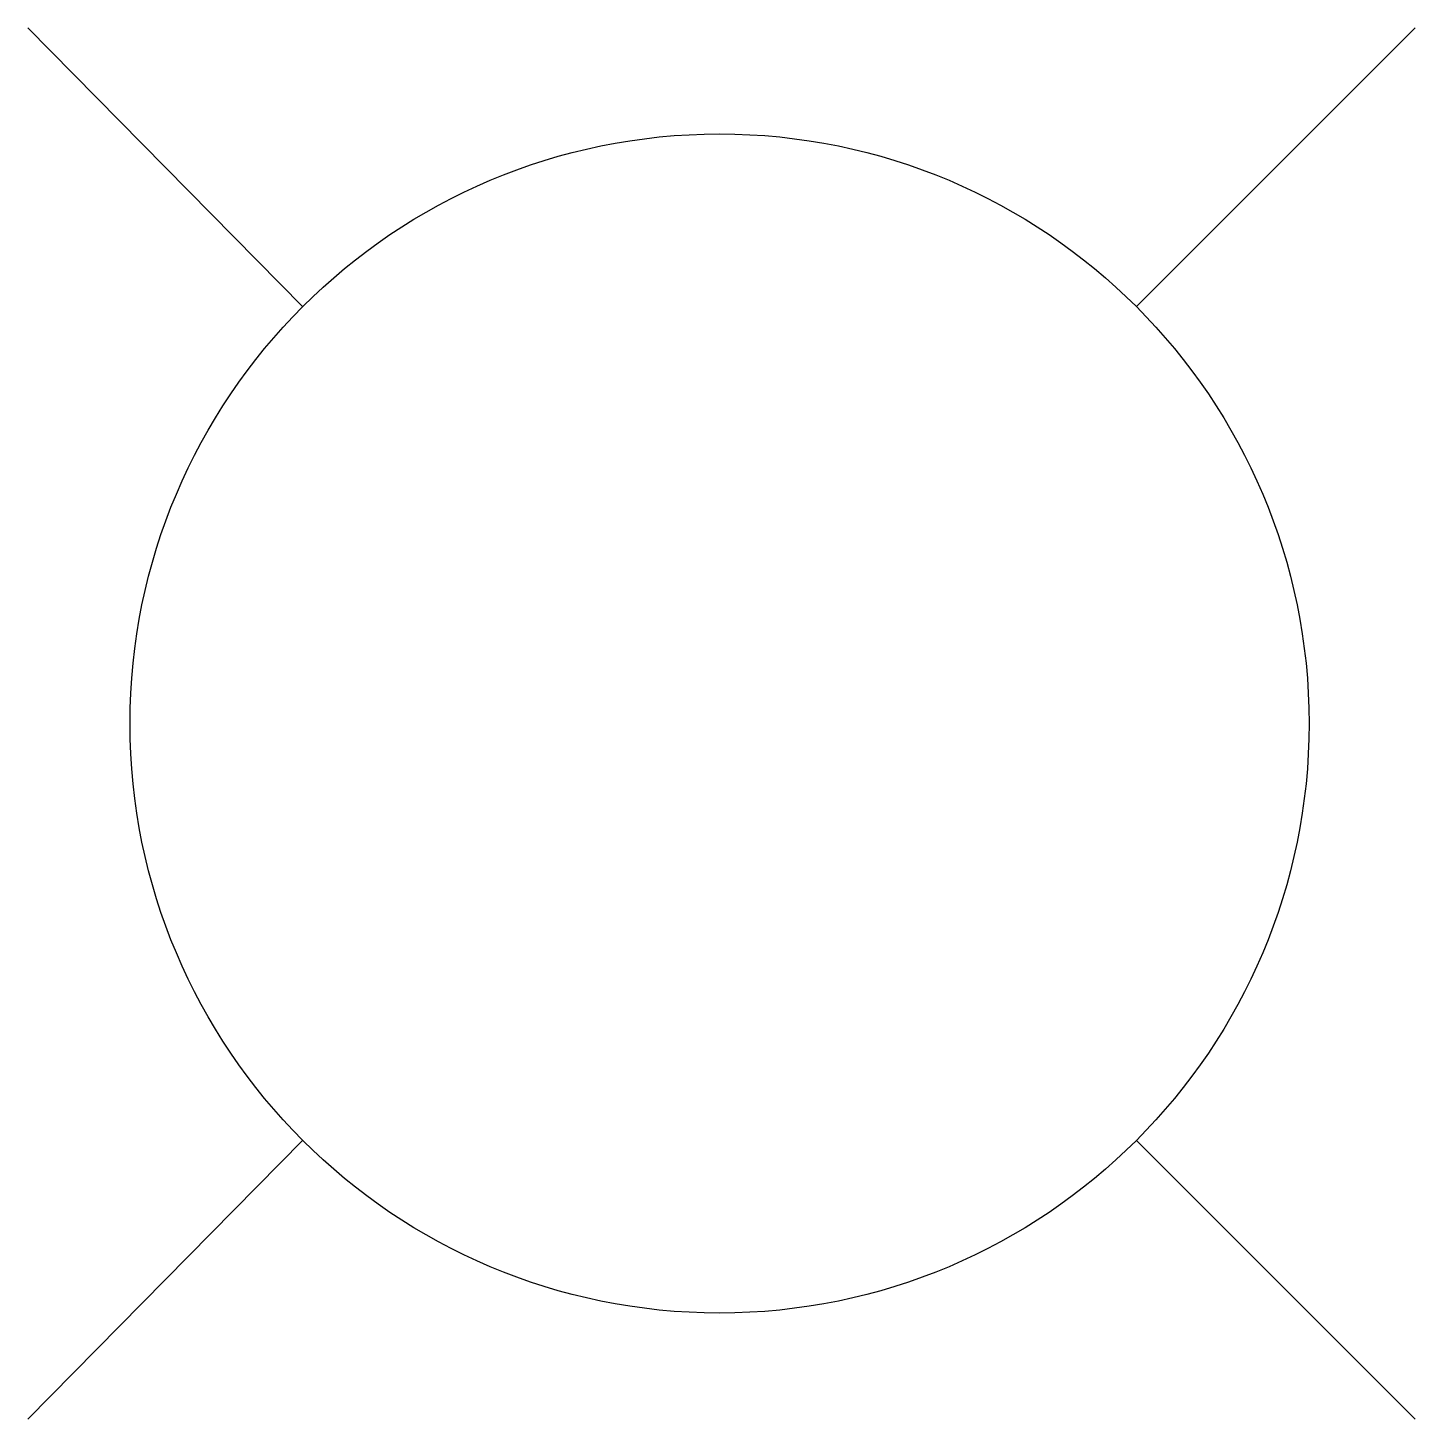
# Model space of a CAD drawing. Header units: metres. Extents: x 19.38 to 22.91, y 14.74 to 18.28.
import ezdxf

# ---------------------------------------------------------------- set-up
doc = ezdxf.new("R2010")
doc.units = ezdxf.units.M

msp = doc.modelspace()

# ---------------------------------------------------------------- linework, layer by layer
for p, q in [((20.08, 17.57), (19.38, 18.28)), ((22.2, 17.57), (22.91, 18.28)), ((19.38, 14.74), (20.08, 15.45)), ((22.91, 14.74), (22.2, 15.45))]:
    msp.add_line(p, q)
msp.add_circle((21.14, 16.51), 1.5)

doc.saveas('drawing.dxf')
